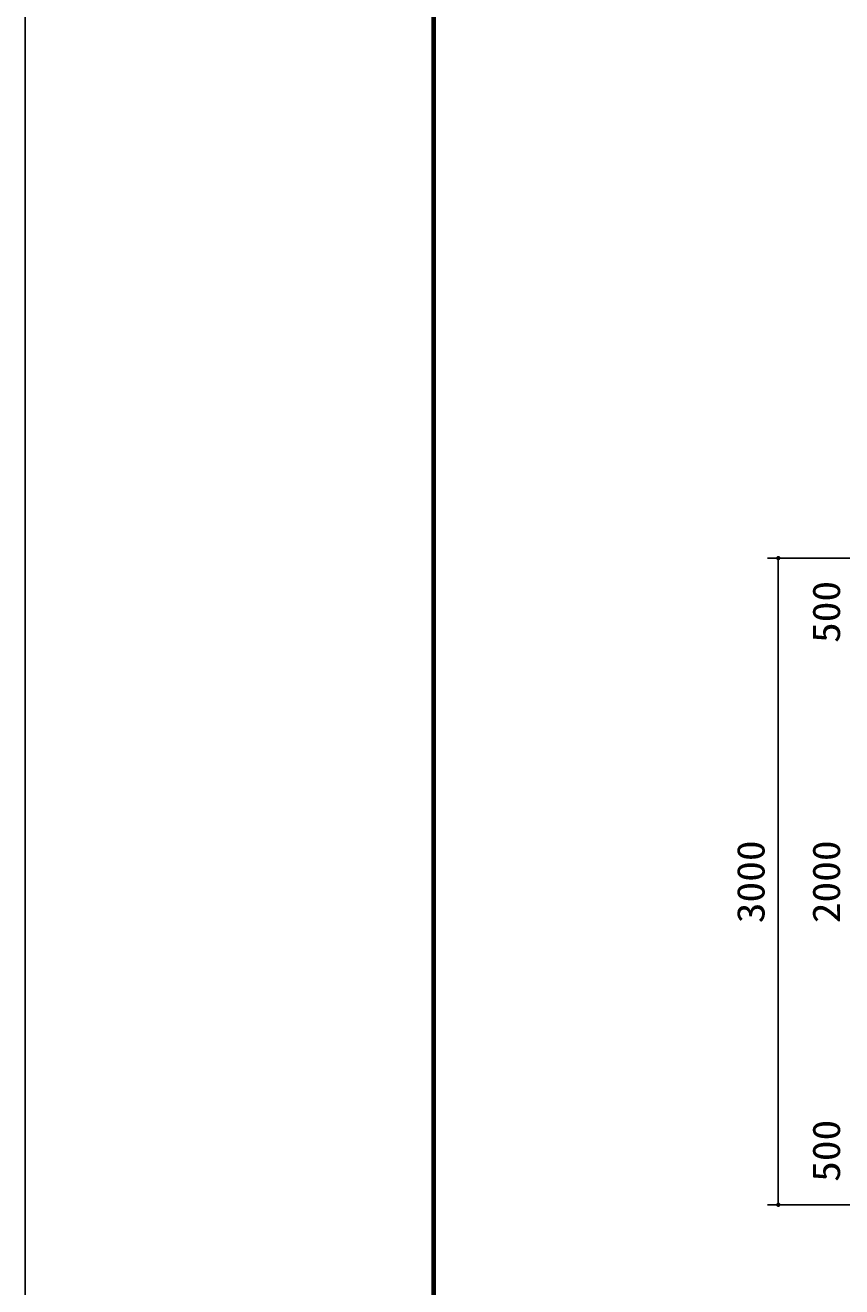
# Model space of a CAD drawing. Units: millimetres, scale not verified. Extents: x -14850 to 14850, y -10500 to 10500.
# Drawn here: x -14850 to -11065, y -1205 to 4647 of the extents above; entities that cross this region are included whole.
import ezdxf
from ezdxf.enums import TextEntityAlignment as Align

# ---------------------------------------------------------------- set-up
doc = ezdxf.new("R2010")
doc.units = ezdxf.units.MM
doc.header["$LTSCALE"] = 50
for name, color, linetype, lineweight in [('0-1_製作', 5, 'Continuous', 25), ('0-5_図面枠', 7, 'Continuous', 25), ('0-6_Axis_waku', 7, 'Continuous', 25)]:
    doc.layers.add(name, color=color, linetype=linetype, lineweight=lineweight)
doc.styles.add('ＭＳ ゴシック', font='')
doc.styles.get('ＭＳ ゴシック').set_extended_font_data('MS Gothic')

msp = doc.modelspace()

# ---------------------------------------------------------------- linework, layer by layer
at = {"layer": '0-1_製作', "color": 2}
for p, q in [((-11408.9, 2175.25), (-10445.5, 2175.25)), ((-11358.9, 2175.25), (-11358.9, -824.75)), ((-11408.9, -824.75), (-10445.5, -824.75))]:
    msp.add_line(p, q, dxfattribs=at)
at = {"layer": '0-1_製作'}
for points in [[(-11367.95, 2179.51), (-11368.9, 2175.25), (-11368.88, 2175.88)], [(-11367.95, 2179.51), (-11358.9, 2175.25), (-11368.9, 2175.25)], [(-11358.9, 2175.25), (-11368.82, 2174), (-11368.9, 2175.25)], [(-11367.95, 2179.51), (-11368.88, 2175.88), (-11368.41, 2178.34)], [(-11368.41, 2178.34), (-11368.88, 2175.88), (-11368.72, 2177.13)], [(-11358.9, 2175.25), (-11368.59, 2172.77), (-11368.82, 2174)], [(-11358.9, 2175.25), (-11368.2, 2171.57), (-11368.59, 2172.77)], [(-11358.9, 2175.25), (-11367.66, 2170.44), (-11368.2, 2171.57)], [(-11367.34, 2180.61), (-11358.9, 2175.25), (-11367.95, 2179.51)], [(-11358.9, 2175.25), (-11366.99, 2169.37), (-11367.66, 2170.44)], [(-11366.61, 2181.63), (-11358.9, 2175.25), (-11367.34, 2180.61)], [(-11358.9, 2175.25), (-11366.19, 2168.41), (-11366.99, 2169.37)], [(-11365.75, 2182.54), (-11358.9, 2175.25), (-11366.61, 2181.63)], [(-11358.9, 2175.25), (-11365.28, 2167.55), (-11366.19, 2168.41)], [(-11364.78, 2183.34), (-11358.9, 2175.25), (-11365.75, 2182.54)], [(-11358.9, 2175.25), (-11364.26, 2166.81), (-11365.28, 2167.55)], [(-11363.72, 2184.02), (-11358.9, 2175.25), (-11364.78, 2183.34)], [(-11358.9, 2175.25), (-11363.16, 2166.2), (-11364.26, 2166.81)], [(-11362.58, 2184.55), (-11358.9, 2175.25), (-11363.72, 2184.02)], [(-11358.9, 2175.25), (-11361.99, 2165.74), (-11363.16, 2166.2)], [(-11361.39, 2184.94), (-11358.9, 2175.25), (-11362.58, 2184.55)], [(-11358.9, 2175.25), (-11360.78, 2165.43), (-11361.99, 2165.74)], [(-11360.15, 2185.17), (-11358.9, 2175.25), (-11361.39, 2184.94)], [(-11358.9, 2165.25), (-11360.78, 2165.43), (-11358.9, 2175.25)], [(-11358.9, 2185.25), (-11358.9, 2175.25), (-11360.15, 2185.17)], [(-11358.27, 2185.23), (-11358.9, 2175.25), (-11358.9, 2185.25)], [(-11357.03, 2185.08), (-11358.9, 2175.25), (-11358.27, 2185.23)], [(-11355.81, 2184.76), (-11358.9, 2175.25), (-11357.03, 2185.08)], [(-11355.81, 2184.76), (-11348.9, 2175.25), (-11358.9, 2175.25)], [(-11348.9, 2175.25), (-11358.9, 2165.25), (-11358.9, 2175.25)], [(-11348.9, 2175.25), (-11357.65, 2165.33), (-11358.9, 2165.25)], [(-11348.9, 2175.25), (-11356.41, 2165.57), (-11357.65, 2165.33)], [(-11348.9, 2175.25), (-11355.22, 2165.95), (-11356.41, 2165.57)], [(-11354.64, 2184.3), (-11348.9, 2175.25), (-11355.81, 2184.76)], [(-11348.9, 2175.25), (-11354.08, 2166.49), (-11355.22, 2165.95)], [(-11353.54, 2183.7), (-11348.9, 2175.25), (-11354.64, 2184.3)], [(-11348.9, 2175.25), (-11353.02, 2167.16), (-11354.08, 2166.49)], [(-11352.53, 2182.96), (-11348.9, 2175.25), (-11353.54, 2183.7)], [(-11348.9, 2175.25), (-11352.06, 2167.96), (-11353.02, 2167.16)], [(-11351.61, 2182.1), (-11348.9, 2175.25), (-11352.53, 2182.96)], [(-11348.9, 2175.25), (-11351.2, 2168.88), (-11352.06, 2167.96)], [(-11350.81, 2181.13), (-11348.9, 2175.25), (-11351.61, 2182.1)], [(-11348.9, 2175.25), (-11350.46, 2169.89), (-11351.2, 2168.88)], [(-11350.14, 2180.07), (-11348.9, 2175.25), (-11350.81, 2181.13)], [(-11348.9, 2175.25), (-11349.85, 2170.99), (-11350.46, 2169.89)], [(-11349.6, 2178.93), (-11348.9, 2175.25), (-11350.14, 2180.07)], [(-11348.9, 2175.25), (-11349.39, 2172.16), (-11349.85, 2170.99)], [(-11349.22, 2177.74), (-11348.9, 2175.25), (-11349.6, 2178.93)], [(-11348.92, 2174.62), (-11349.39, 2172.16), (-11348.9, 2175.25)], [(-11349.08, 2173.38), (-11349.39, 2172.16), (-11348.92, 2174.62)], [(-11348.98, 2176.51), (-11348.9, 2175.25), (-11349.22, 2177.74)], [(-11358.9, 2165.25), (-11359.53, 2165.27), (-11360.78, 2165.43)], [(-11366.61, -818.37), (-11358.9, -824.75), (-11367.34, -819.39)], [(-11365.75, -817.46), (-11358.9, -824.75), (-11366.61, -818.37)], [(-11364.78, -816.66), (-11358.9, -824.75), (-11365.75, -817.46)], [(-11363.72, -815.98), (-11358.9, -824.75), (-11364.78, -816.66)], [(-11362.58, -815.45), (-11358.9, -824.75), (-11363.72, -815.98)], [(-11361.39, -815.06), (-11358.9, -824.75), (-11362.58, -815.45)], [(-11360.15, -814.83), (-11358.9, -824.75), (-11361.39, -815.06)], [(-11358.9, -814.75), (-11358.9, -824.75), (-11360.15, -814.83)], [(-11358.9, -814.75), (-11348.9, -824.75), (-11358.9, -824.75)], [(-11358.27, -814.77), (-11348.9, -824.75), (-11358.9, -814.75)], [(-11357.03, -814.92), (-11348.9, -824.75), (-11358.27, -814.77)], [(-11355.81, -815.24), (-11348.9, -824.75), (-11357.03, -814.92)], [(-11354.64, -815.7), (-11348.9, -824.75), (-11355.81, -815.24)], [(-11353.54, -816.3), (-11348.9, -824.75), (-11354.64, -815.7)], [(-11352.53, -817.04), (-11348.9, -824.75), (-11353.54, -816.3)], [(-11351.61, -817.9), (-11348.9, -824.75), (-11352.53, -817.04)], [(-11350.81, -818.87), (-11348.9, -824.75), (-11351.61, -817.9)], [(-11350.14, -819.93), (-11348.9, -824.75), (-11350.81, -818.87)], [(-11368.88, -824.12), (-11358.9, -824.75), (-11368.9, -824.75)], [(-11368.9, -824.75), (-11368.59, -827.23), (-11368.82, -826)], [(-11358.9, -824.75), (-11368.59, -827.23), (-11368.9, -824.75)], [(-11368.72, -822.87), (-11358.9, -824.75), (-11368.88, -824.12)], [(-11368.41, -821.66), (-11358.9, -824.75), (-11368.72, -822.87)], [(-11358.9, -824.75), (-11368.2, -828.43), (-11368.59, -827.23)], [(-11367.95, -820.49), (-11358.9, -824.75), (-11368.41, -821.66)], [(-11358.9, -824.75), (-11367.66, -829.56), (-11368.2, -828.43)], [(-11367.34, -819.39), (-11358.9, -824.75), (-11367.95, -820.49)], [(-11358.9, -824.75), (-11366.99, -830.62), (-11367.66, -829.56)], [(-11358.9, -824.75), (-11366.19, -831.59), (-11366.99, -830.62)], [(-11358.9, -824.75), (-11365.28, -832.45), (-11366.19, -831.59)], [(-11358.9, -824.75), (-11364.26, -833.19), (-11365.28, -832.45)], [(-11358.9, -824.75), (-11363.16, -833.8), (-11364.26, -833.19)], [(-11358.9, -824.75), (-11361.99, -834.26), (-11363.16, -833.8)], [(-11358.9, -824.75), (-11360.78, -834.57), (-11361.99, -834.26)], [(-11358.9, -824.75), (-11359.53, -834.73), (-11360.78, -834.57)], [(-11358.9, -824.75), (-11358.9, -834.75), (-11359.53, -834.73)], [(-11358.9, -824.75), (-11357.65, -834.67), (-11358.9, -834.75)], [(-11348.9, -824.75), (-11357.65, -834.67), (-11358.9, -824.75)], [(-11348.9, -824.75), (-11356.41, -834.43), (-11357.65, -834.67)], [(-11348.9, -824.75), (-11355.22, -834.04), (-11356.41, -834.43)], [(-11348.9, -824.75), (-11354.08, -833.51), (-11355.22, -834.04)], [(-11348.9, -824.75), (-11353.02, -832.84), (-11354.08, -833.51)], [(-11348.9, -824.75), (-11352.06, -832.04), (-11353.02, -832.84)], [(-11348.9, -824.75), (-11351.2, -831.12), (-11352.06, -832.04)], [(-11348.9, -824.75), (-11350.46, -830.11), (-11351.2, -831.12)], [(-11348.9, -824.75), (-11349.85, -829), (-11350.46, -830.11)], [(-11349.6, -821.07), (-11348.9, -824.75), (-11350.14, -819.93)], [(-11348.9, -824.75), (-11349.39, -827.84), (-11349.85, -829)], [(-11349.22, -822.26), (-11348.9, -824.75), (-11349.6, -821.07)], [(-11348.9, -824.75), (-11349.08, -826.62), (-11349.39, -827.84)], [(-11348.98, -823.49), (-11348.9, -824.75), (-11349.22, -822.26)], [(-11348.9, -824.75), (-11348.92, -825.37), (-11349.08, -826.62)]]:
    msp.add_solid(points, dxfattribs=at)
at = {"layer": '0-5_図面枠'}
msp.add_lwpolyline([(-14850, -10500), (14850, -10500), (14850, 10500), (-14850, 10500)], close=True, dxfattribs=at)
at = {"layer": '0-6_Axis_waku'}
for p, q in [((-12964, 9629), (-12964, -9679.01)), ((-12963, 9628), (-12963, -9678.01)), ((-12962, 9627), (-12962, -9677.01)), ((-12961, 9626), (-12961, -9676.01)), ((-12960, 9625), (-12960, -9675.01)), ((-12959, 9624), (-12959, -9674.01)), ((-12958, 9623), (-12958, -9673.01)), ((-12957, 9622), (-12957, -9672.01)), ((-12956, 9621), (-12956, -9671.01)), ((-12955, 9620), (-12955, -9670.01)), ((-12954, 9619), (-12954, -9669.01)), ((-12953, 9618), (-12953, -9668.01)), ((-12952, 9617), (-12952, -9667.01)), ((-12951, 9616), (-12951, -9666.01)), ((-12950, 9615), (-12950, -9665))]:
    msp.add_line(p, q, dxfattribs=at)

# ---------------------------------------------------------------- texts
at = {"layer": '0-1_製作', "color": 4, "style": 'ＭＳ ゴシック', "width": 1.1}
for s, p in [('500', (-11033.9, 1781.5)), ('3000', (-11383.9, 481.5)), ('2000', (-11033.9, 481.5)), ('500', (-11033.9, -718.5))]:
    msp.add_text(s, height=128.4, rotation=90, dxfattribs=at).set_placement(p, align=Align.BOTTOM_LEFT)

doc.saveas('drawing.dxf')
